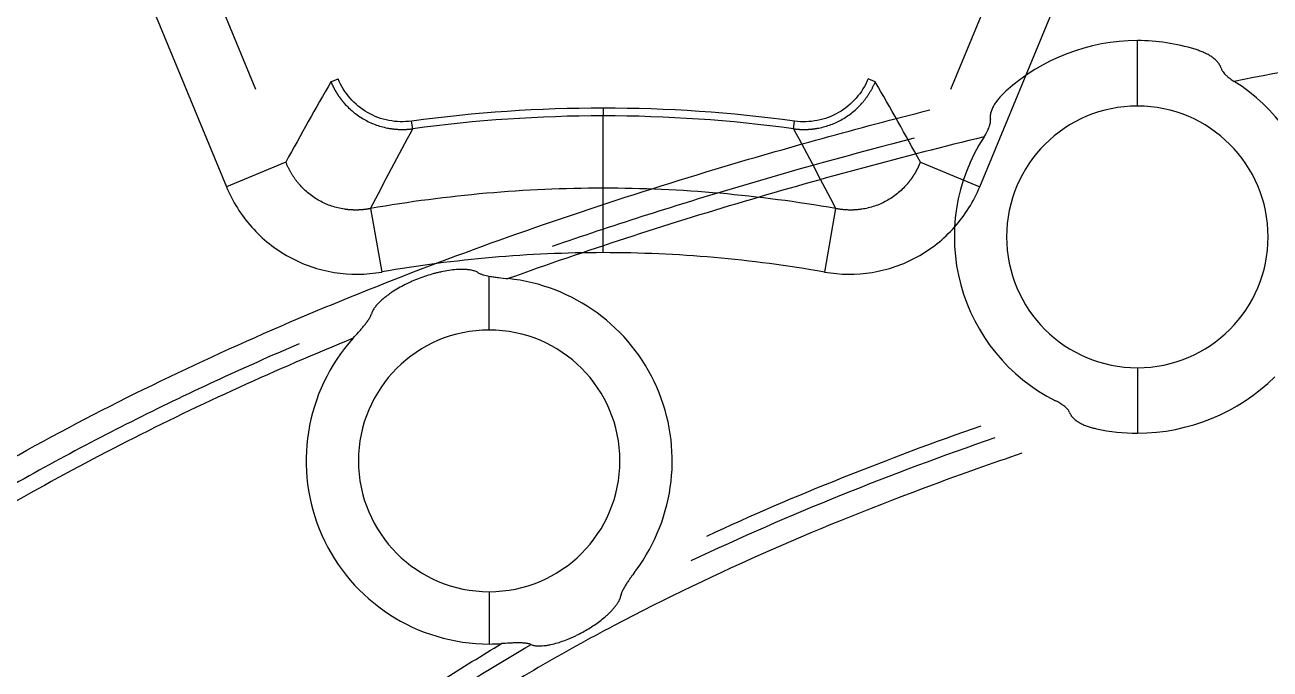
# Model space of a CAD drawing. Header units: millimetres. Extents: x 18 to 755, y 19 to 576.
# Drawn here: x 140.6 to 188.22, y 284.47 to 309.09 of the extents above; entities that cross this region are included whole.
import ezdxf

# ---------------------------------------------------------------- set-up
doc = ezdxf.new("R2010")
doc.units = ezdxf.units.MM
doc.layers.add('1', color=7, linetype='Continuous', true_color=0xffffff)

msp = doc.modelspace()

# ---------------------------------------------------------------- linework, layer by layer
at = {"layer": '1', "color": 7, "lineweight": -3}
for p, q in [((123.532, 362.716), (148.305, 302.907)), ((177.119, 302.907), (201.893, 362.715)), ((149.431, 306.621), (126.955, 360.887)), ((198.47, 360.885), (175.992, 306.621)), ((183.144, 305.989), (183.144, 308.489)), ((152.303, 306.917), (152.576, 307.03)), ((173.121, 306.916), (172.848, 307.03)), ((162.711, 305.908), (162.711, 305.612)), ((155.43, 305.12), (155.39, 305.413)), ((162.711, 302.846), (162.711, 305.612)), ((169.993, 305.12), (170.033, 305.412)), ((150.579, 303.849), (148.305, 302.907)), ((174.844, 303.849), (177.119, 302.907)), ((162.711, 300.384), (162.711, 302.846)), ((153.821, 302.07), (154.247, 299.646)), ((171.603, 302.07), (171.176, 299.645)), ((158.355, 297.429), (158.355, 299.487)), ((183.144, 295.989), (183.144, 293.489)), ((158.355, 287.429), (158.355, 285.429))]:
    msp.add_line(p, q, dxfattribs=at)
for centre, radius, start, end in [((162.711, 251.538), 136.863, 90, 270), ((162.711, 251.538), 136.863, 270, 90), ((162.711, 251.538), 129, 90, 270), ((162.711, 251.538), 129, 270, 90), ((162.711, 251.538), 95.586, 90, 270), ((162.711, 251.538), 95.586, 270, 90), ((162.711, 251.538), 94.686, 90, 270), ((162.711, 251.538), 94.686, 270, 90), ((162.711, 251.538), 94.086, 90, 270), ((162.711, 251.538), 94.086, 270, 90), ((162.711, 251.538), 80.914, 52.3649, 218.78955), ((162.711, 251.538), 80.314, 90, 218.78955), ((162.711, 251.538), 79.414, 90, 218.78955), ((183.144, 300.989), 7.5, 90, 132.0721), ((183.144, 300.989), 7.5, 72.8686, 90), ((183.144, 300.989), 7, 329.0415, 58.0414), ((162.711, 251.538), 54.37, 90, 97.738), ((162.711, 251.538), 54.37, 82.2601, 90), ((183.144, 300.989), 5, 90, 270), ((183.144, 300.989), 5, 270, 90), ((162.711, 251.538), 54.075, 90, 97.738), ((162.711, 251.538), 54.075, 82.2601, 90), ((183.144, 300.989), 7, 146.9115, 243.4431), ((162.711, 251.538), 51.309, 90, 99.9777), ((162.711, 251.538), 51.309, 80.0204, 90), ((162.711, 251.538), 80.914, 270, 38.78955), ((162.711, 251.538), 80.314, 270, 38.78955), ((162.711, 251.538), 79.414, 232.3649, 38.78955), ((162.711, 251.538), 48.847, 90, 99.9777), ((162.711, 251.538), 48.847, 80.0204, 90), ((158.355, 292.429), 7, 323.3766, 84.084), ((158.355, 292.429), 5, 90, 270), ((158.355, 292.429), 5, 270, 90), ((158.355, 292.429), 7, 137.9243, 270), ((183.144, 300.989), 7.5, 270, 314.5039), ((183.144, 300.989), 7.5, 257.958, 270), ((158.355, 292.429), 7, 270, 273.9082)]:
    msp.add_arc(centre, radius, start, end, dxfattribs=at)
for points, knots in [([(210.701, 310.563), (206.702, 310.125), (202.712, 309.608), (194.758, 308.403), (190.794, 307.714), (186.849, 306.928)], [0, 0, 0, 0, 0.5, 0.5, 1, 1, 1, 1]), ([(186.344, 307.439), (186.332, 307.482), (186.313, 307.525), (186.277, 307.587), (186.263, 307.607), (186.241, 307.638), (186.233, 307.648), (186.217, 307.667), (186.208, 307.677), (186.165, 307.725), (186.127, 307.761), (186.075, 307.803), (186.065, 307.811), (186.043, 307.828), (186.011, 307.852), (185.977, 307.875), (185.909, 307.919), (185.862, 307.946), (185.789, 307.984), (185.764, 307.996), (185.715, 308.02), (185.689, 308.031), (185.613, 308.064), (185.562, 308.085), (185.458, 308.123), (185.406, 308.14), (185.353, 308.156)], [0, 0, 0, 0, 0.125, 0.125, 0.1875, 0.1875, 0.21875, 0.21875, 0.25, 0.25, 0.375, 0.375, 0.40625, 0.40625, 0.4375, 0.5, 0.5, 0.625, 0.625, 0.6875, 0.6875, 0.75, 0.75, 0.875, 0.875, 1, 1, 1, 1]), ([(186.344, 307.439), (186.35, 307.414), (186.36, 307.389), (186.379, 307.352), (186.386, 307.34), (186.402, 307.315), (186.41, 307.303), (186.436, 307.267), (186.455, 307.244), (186.496, 307.199), (186.518, 307.177), (186.553, 307.145), (186.565, 307.135), (186.589, 307.114), (186.601, 307.104), (186.638, 307.074), (186.663, 307.055), (186.74, 306.998), (186.794, 306.962), (186.849, 306.928)], [0, 0, 0, 0, 0.125, 0.125, 0.1875, 0.1875, 0.25, 0.25, 0.375, 0.375, 0.5, 0.5, 0.5625, 0.5625, 0.625, 0.625, 0.75, 0.75, 1, 1, 1, 1]), ([(152.303, 306.917), (152.306, 306.909), (152.312, 306.893), (152.323, 306.87), (152.333, 306.847), (152.343, 306.824), (152.354, 306.801), (152.364, 306.779), (152.375, 306.756), (152.386, 306.734), (152.398, 306.711), (152.409, 306.689), (152.42, 306.667), (152.432, 306.645), (152.444, 306.624), (152.456, 306.602), (152.468, 306.581), (152.48, 306.559), (152.493, 306.538), (152.505, 306.517), (152.518, 306.496), (152.531, 306.476), (152.544, 306.455), (152.557, 306.435), (152.57, 306.415), (152.584, 306.395), (152.597, 306.375), (152.611, 306.355), (152.625, 306.336), (152.638, 306.317), (152.652, 306.297), (152.666, 306.279), (152.681, 306.26), (152.695, 306.241), (152.709, 306.223), (152.724, 306.204), (152.738, 306.186), (152.753, 306.168), (152.767, 306.151), (152.782, 306.133), (152.797, 306.116), (152.861, 306.043), (152.978, 305.92), (153.16, 305.758), (153.353, 305.613), (153.556, 305.485), (153.768, 305.373), (153.991, 305.279), (154.222, 305.203), (154.396, 305.161), (154.507, 305.14), (154.556, 305.132), (154.604, 305.124), (154.653, 305.118), (154.703, 305.112), (154.753, 305.107), (154.803, 305.102), (154.854, 305.099), (154.905, 305.096), (154.956, 305.094), (155.008, 305.093), (155.06, 305.093), (155.112, 305.094), (155.165, 305.096), (155.218, 305.099), (155.271, 305.103), (155.324, 305.107), (155.377, 305.113), (155.412, 305.118), (155.43, 305.12)], [0, 0, 0, 0, 0.00653, 0.013049, 0.019558, 0.026055, 0.032541, 0.039014, 0.045476, 0.051924, 0.05836, 0.064782, 0.071191, 0.077585, 0.083965, 0.09033, 0.09668, 0.103015, 0.109334, 0.115637, 0.121923, 0.128192, 0.134445, 0.14068, 0.146897, 0.153096, 0.159277, 0.165439, 0.171582, 0.177706, 0.18381, 0.189894, 0.195958, 0.202002, 0.208025, 0.214027, 0.220007, 0.225966, 0.231904, 0.237819, 0.243712, 0.249582, 0.312536, 0.375236, 0.437479, 0.499068, 0.560687, 0.622954, 0.68567, 0.748632, 0.761102, 0.773673, 0.786341, 0.799105, 0.811961, 0.824907, 0.837939, 0.851056, 0.864254, 0.87753, 0.890881, 0.904303, 0.917795, 0.931352, 0.944971, 0.958648, 0.972381, 0.986166, 1, 1, 1, 1]), ([(155.39, 305.413), (155.099, 305.373), (154.807, 305.381), (154.232, 305.492), (153.959, 305.594), (153.451, 305.886), (153.227, 306.071), (152.84, 306.512), (152.688, 306.758), (152.576, 307.03)], [0, 0, 0, 0, 0.25, 0.25, 0.5, 0.5, 0.75, 0.75, 1, 1, 1, 1]), ([(169.993, 305.12), (170.002, 305.118), (170.019, 305.116), (170.044, 305.113), (170.069, 305.11), (170.094, 305.108), (170.119, 305.105), (170.144, 305.103), (170.169, 305.101), (170.194, 305.1), (170.219, 305.098), (170.244, 305.097), (170.268, 305.096), (170.293, 305.095), (170.318, 305.094), (170.343, 305.094), (170.367, 305.093), (170.392, 305.093), (170.416, 305.093), (170.441, 305.094), (170.465, 305.094), (170.489, 305.095), (170.514, 305.096), (170.538, 305.097), (170.562, 305.098), (170.586, 305.1), (170.61, 305.101), (170.634, 305.103), (170.657, 305.105), (170.681, 305.107), (170.705, 305.11), (170.728, 305.112), (170.751, 305.115), (170.775, 305.118), (170.798, 305.121), (170.821, 305.125), (170.844, 305.128), (170.867, 305.132), (170.889, 305.135), (170.912, 305.139), (170.934, 305.143), (171.029, 305.161), (171.195, 305.201), (171.426, 305.276), (171.649, 305.37), (171.862, 305.481), (172.065, 305.608), (172.258, 305.753), (172.44, 305.914), (172.564, 306.044), (172.639, 306.13), (172.67, 306.167), (172.701, 306.205), (172.731, 306.244), (172.761, 306.284), (172.791, 306.324), (172.82, 306.366), (172.849, 306.408), (172.877, 306.451), (172.904, 306.494), (172.931, 306.539), (172.957, 306.584), (172.983, 306.629), (173.008, 306.676), (173.032, 306.723), (173.055, 306.77), (173.078, 306.818), (173.1, 306.867), (173.114, 306.9), (173.121, 306.916)], [0, 0, 0, 0, 0.006529, 0.013047, 0.019555, 0.026051, 0.032536, 0.039009, 0.045469, 0.051917, 0.058352, 0.064774, 0.071182, 0.077576, 0.083955, 0.09032, 0.09667, 0.103004, 0.109323, 0.115626, 0.121912, 0.128181, 0.134434, 0.140669, 0.146886, 0.153086, 0.159267, 0.165429, 0.171573, 0.177697, 0.183801, 0.189886, 0.195951, 0.201995, 0.208019, 0.214022, 0.220003, 0.225963, 0.231901, 0.237817, 0.243711, 0.249582, 0.312525, 0.375222, 0.437468, 0.499068, 0.560676, 0.622939, 0.685659, 0.748632, 0.7611, 0.773669, 0.786336, 0.799098, 0.811953, 0.824897, 0.837929, 0.851045, 0.864243, 0.877519, 0.89087, 0.904293, 0.917785, 0.931343, 0.944963, 0.958642, 0.972377, 0.986164, 1, 1, 1, 1]), ([(172.848, 307.03), (172.735, 306.758), (172.581, 306.509), (172.196, 306.069), (171.97, 305.884), (171.462, 305.593), (171.19, 305.492), (170.614, 305.38), (170.324, 305.373), (170.033, 305.412)], [0, 0, 0, 0, 0.25, 0.25, 0.5, 0.5, 0.75, 0.75, 1, 1, 1, 1]), ([(178.118, 306.556), (178.077, 306.519), (178.037, 306.481), (177.959, 306.404), (177.921, 306.364), (177.849, 306.282), (177.814, 306.24), (177.764, 306.175), (177.747, 306.152), (177.716, 306.108), (177.7, 306.085), (177.657, 306.016), (177.63, 305.969), (177.595, 305.897), (177.584, 305.872), (177.565, 305.823), (177.556, 305.799), (177.533, 305.725), (177.522, 305.676), (177.516, 305.615), (177.515, 305.603), (177.515, 305.579), (177.514, 305.544), (177.518, 305.51), (177.522, 305.487)], [0, 0, 0, 0, 0.125, 0.125, 0.25, 0.25, 0.375, 0.375, 0.4375, 0.4375, 0.5, 0.5, 0.625, 0.625, 0.6875, 0.6875, 0.75, 0.75, 0.875, 0.875, 0.90625, 0.90625, 0.9375, 1, 1, 1, 1]), ([(135.421, 289.691), (138.653, 291.787), (142.016, 293.643), (147.202, 296.169), (148.955, 296.967), (152.489, 298.481), (154.271, 299.198), (159.661, 301.243), (163.315, 302.468), (169.72, 304.391), (172.456, 305.144), (175.205, 305.84)], [0, 0, 0, 0, 0.267433, 0.267433, 0.40115, 0.40115, 0.534867, 0.534867, 0.8023, 0.8023, 1, 1, 1, 1]), ([(177.279, 304.811), (177.314, 304.865), (177.348, 304.92), (177.386, 304.99), (177.394, 305.004), (177.409, 305.033), (177.416, 305.047), (177.437, 305.09), (177.449, 305.118), (177.473, 305.176), (177.484, 305.204), (177.498, 305.248), (177.502, 305.262), (177.509, 305.292), (177.513, 305.306), (177.522, 305.35), (177.525, 305.379), (177.527, 305.42), (177.527, 305.434), (177.525, 305.461), (177.524, 305.474), (177.522, 305.487)], [0, 0, 0, 0, 0.25, 0.25, 0.3125, 0.3125, 0.375, 0.375, 0.5, 0.5, 0.625, 0.625, 0.6875, 0.6875, 0.75, 0.75, 0.875, 0.875, 0.9375, 0.9375, 1, 1, 1, 1]), ([(177.279, 304.811), (174.203, 304.059), (171.143, 303.238), (165.07, 301.44), (162.057, 300.462), (159.077, 299.392)], [0, 0, 0, 0, 0.5, 0.5, 1, 1, 1, 1]), ([(174.611, 304.76), (172.279, 304.159), (169.958, 303.517), (165.34, 302.142), (163.044, 301.408), (160.765, 300.622)], [0, 0, 0, 0, 0.499878, 0.499878, 1, 1, 1, 1]), ([(153.821, 302.07), (153.812, 302.069), (153.795, 302.065), (153.769, 302.061), (153.743, 302.056), (153.717, 302.052), (153.691, 302.048), (153.665, 302.044), (153.639, 302.04), (153.613, 302.037), (153.587, 302.034), (153.561, 302.031), (153.536, 302.028), (153.51, 302.026), (153.484, 302.024), (153.459, 302.022), (153.433, 302.02), (153.408, 302.019), (153.382, 302.017), (153.357, 302.016), (153.332, 302.015), (153.306, 302.015), (153.281, 302.014), (153.256, 302.014), (153.231, 302.014), (153.206, 302.014), (153.182, 302.015), (153.157, 302.016), (153.132, 302.016), (153.108, 302.017), (153.083, 302.019), (153.059, 302.02), (153.035, 302.022), (153.011, 302.024), (152.987, 302.026), (152.963, 302.028), (152.939, 302.03), (152.916, 302.033), (152.892, 302.036), (152.869, 302.039), (152.845, 302.042), (152.746, 302.056), (152.572, 302.09), (152.329, 302.16), (152.095, 302.25), (151.871, 302.361), (151.658, 302.49), (151.456, 302.639), (151.266, 302.806), (151.139, 302.942), (151.062, 303.031), (151.031, 303.07), (150.999, 303.109), (150.969, 303.149), (150.938, 303.19), (150.909, 303.232), (150.879, 303.275), (150.851, 303.319), (150.823, 303.363), (150.795, 303.408), (150.768, 303.454), (150.742, 303.501), (150.716, 303.549), (150.692, 303.597), (150.667, 303.646), (150.644, 303.696), (150.622, 303.747), (150.6, 303.798), (150.586, 303.832), (150.579, 303.849)], [0, 0, 0, 0, 0.006622, 0.013229, 0.019821, 0.026397, 0.032958, 0.039502, 0.04603, 0.052541, 0.059034, 0.06551, 0.071969, 0.078408, 0.08483, 0.091232, 0.097615, 0.103979, 0.110323, 0.116647, 0.12295, 0.129232, 0.135493, 0.141733, 0.147951, 0.154147, 0.160321, 0.166472, 0.1726, 0.178705, 0.184786, 0.190844, 0.196878, 0.202887, 0.208872, 0.214832, 0.220767, 0.226677, 0.232562, 0.23842, 0.244253, 0.250059, 0.313341, 0.376201, 0.438468, 0.499984, 0.561485, 0.623762, 0.686655, 0.749995, 0.762241, 0.774603, 0.787078, 0.799664, 0.81236, 0.825161, 0.838067, 0.851073, 0.864178, 0.877379, 0.890672, 0.904055, 0.917526, 0.93108, 0.944715, 0.958428, 0.972215, 0.986073, 1, 1, 1, 1]), ([(174.844, 303.849), (174.841, 303.841), (174.834, 303.824), (174.824, 303.8), (174.814, 303.776), (174.804, 303.751), (174.793, 303.727), (174.783, 303.703), (174.772, 303.679), (174.761, 303.656), (174.749, 303.632), (174.738, 303.609), (174.726, 303.586), (174.714, 303.563), (174.702, 303.54), (174.69, 303.517), (174.678, 303.495), (174.666, 303.473), (174.653, 303.451), (174.64, 303.429), (174.628, 303.407), (174.614, 303.385), (174.601, 303.364), (174.588, 303.343), (174.575, 303.321), (174.561, 303.301), (174.547, 303.28), (174.534, 303.259), (174.52, 303.239), (174.506, 303.219), (174.491, 303.199), (174.477, 303.179), (174.463, 303.16), (174.448, 303.141), (174.434, 303.122), (174.419, 303.103), (174.404, 303.084), (174.389, 303.065), (174.374, 303.047), (174.359, 303.029), (174.344, 303.011), (174.279, 302.935), (174.157, 302.806), (173.967, 302.638), (173.765, 302.49), (173.552, 302.36), (173.329, 302.25), (173.095, 302.16), (172.851, 302.089), (172.669, 302.054), (172.552, 302.038), (172.503, 302.032), (172.453, 302.027), (172.402, 302.022), (172.351, 302.019), (172.3, 302.016), (172.248, 302.015), (172.196, 302.014), (172.143, 302.014), (172.09, 302.015), (172.037, 302.017), (171.983, 302.02), (171.93, 302.024), (171.875, 302.029), (171.821, 302.035), (171.767, 302.042), (171.712, 302.05), (171.657, 302.06), (171.621, 302.067), (171.603, 302.07)], [0, 0, 0, 0, 0.006624, 0.013234, 0.019828, 0.026406, 0.032968, 0.039514, 0.046044, 0.052556, 0.059051, 0.065528, 0.071988, 0.078428, 0.084851, 0.091254, 0.097638, 0.104002, 0.110346, 0.11667, 0.122973, 0.129255, 0.135516, 0.141756, 0.147973, 0.154169, 0.160342, 0.166492, 0.17262, 0.178724, 0.184804, 0.190861, 0.196894, 0.202902, 0.208885, 0.214844, 0.220778, 0.226686, 0.232568, 0.238425, 0.244255, 0.250059, 0.313368, 0.376237, 0.438495, 0.499985, 0.561512, 0.623798, 0.686682, 0.749996, 0.762246, 0.774611, 0.78709, 0.79968, 0.812377, 0.825181, 0.838088, 0.851096, 0.864201, 0.877402, 0.890695, 0.904077, 0.917546, 0.931098, 0.944731, 0.95844, 0.972224, 0.986078, 1, 1, 1, 1]), ([(148.305, 302.907), (148.541, 302.338), (148.863, 301.822), (149.683, 300.902), (150.159, 300.523), (151.24, 299.929), (151.815, 299.732), (153.032, 299.534), (153.64, 299.539), (154.247, 299.646)], [0, 0, 0, 0, 0.25, 0.25, 0.5, 0.5, 0.75, 0.75, 1, 1, 1, 1]), ([(171.176, 299.645), (171.783, 299.538), (172.391, 299.533), (173.608, 299.731), (174.183, 299.929), (175.264, 300.523), (175.74, 300.901), (176.56, 301.822), (176.883, 302.337), (177.119, 302.907)], [0, 0, 0, 0, 0.25, 0.25, 0.5, 0.5, 0.75, 0.75, 1, 1, 1, 1]), ([(157.938, 299.617), (157.921, 299.629), (157.902, 299.64), (157.862, 299.659), (157.841, 299.668), (157.798, 299.683), (157.776, 299.69), (157.73, 299.703), (157.707, 299.708), (157.637, 299.723), (157.589, 299.729), (157.493, 299.739), (157.445, 299.743), (157.371, 299.745), (157.347, 299.745), (157.298, 299.746), (157.273, 299.745), (157.2, 299.744), (157.151, 299.741), (157.005, 299.731), (156.908, 299.72), (156.715, 299.691), (156.619, 299.674), (156.475, 299.643), (156.427, 299.632), (156.331, 299.609), (156.283, 299.596), (156.141, 299.558), (156.047, 299.529), (155.861, 299.468), (155.677, 299.403), (155.497, 299.329), (155.32, 299.25), (155.232, 299.209), (155.058, 299.121), (154.972, 299.075), (154.803, 298.978), (154.719, 298.926), (154.617, 298.858), (154.596, 298.845), (154.556, 298.817), (154.536, 298.802), (154.475, 298.759), (154.436, 298.73), (154.358, 298.669), (154.32, 298.638), (154.246, 298.575), (154.21, 298.542), (154.157, 298.491), (154.139, 298.474), (154.106, 298.439), (154.089, 298.421), (154.04, 298.367), (154.01, 298.33), (153.967, 298.273), (153.954, 298.253), (153.928, 298.214), (153.916, 298.194), (153.895, 298.154), (153.885, 298.133), (153.873, 298.102), (153.869, 298.092), (153.862, 298.071), (153.859, 298.061), (153.856, 298.05)], [0, 0, 0, 0, 0.015625, 0.015625, 0.03125, 0.03125, 0.046875, 0.046875, 0.0625, 0.0625, 0.09375, 0.09375, 0.125, 0.125, 0.140625, 0.140625, 0.15625, 0.15625, 0.1875, 0.1875, 0.25, 0.25, 0.3125, 0.3125, 0.34375, 0.34375, 0.375, 0.375, 0.4375, 0.4375, 0.5, 0.5625, 0.5625, 0.625, 0.625, 0.6875, 0.6875, 0.75, 0.75, 0.765625, 0.765625, 0.78125, 0.78125, 0.8125, 0.8125, 0.84375, 0.84375, 0.875, 0.875, 0.890625, 0.890625, 0.90625, 0.90625, 0.9375, 0.9375, 0.953125, 0.953125, 0.96875, 0.96875, 0.984375, 0.984375, 0.992187, 0.992187, 1, 1, 1, 1]), ([(157.938, 299.617), (157.952, 299.608), (157.967, 299.599), (157.998, 299.584), (158.014, 299.577), (158.047, 299.564), (158.064, 299.558), (158.099, 299.546), (158.117, 299.541), (158.17, 299.526), (158.207, 299.517), (158.28, 299.501), (158.318, 299.494), (158.355, 299.487)], [0, 0, 0, 0, 0.125, 0.125, 0.25, 0.25, 0.375, 0.375, 0.5, 0.5, 0.75, 0.75, 1, 1, 1, 1]), ([(158.355, 299.487), (158.414, 299.476), (158.474, 299.466), (158.593, 299.449), (158.654, 299.441), (158.834, 299.418), (158.955, 299.404), (159.077, 299.392)], [0, 0, 0, 0, 0.25, 0.25, 0.5, 0.5, 1, 1, 1, 1]), ([(153.159, 297.12), (153.226, 297.194), (153.293, 297.268), (153.391, 297.381), (153.423, 297.418), (153.487, 297.494), (153.519, 297.532), (153.582, 297.609), (153.613, 297.647), (153.657, 297.706), (153.672, 297.725), (153.701, 297.765), (153.715, 297.784), (153.742, 297.824), (153.756, 297.844), (153.781, 297.885), (153.793, 297.905), (153.81, 297.936), (153.815, 297.946), (153.825, 297.967), (153.83, 297.977), (153.844, 298.009), (153.851, 298.029), (153.856, 298.05)], [0, 0, 0, 0, 0.25, 0.25, 0.375, 0.375, 0.5, 0.5, 0.625, 0.625, 0.6875, 0.6875, 0.75, 0.75, 0.8125, 0.8125, 0.875, 0.875, 0.90625, 0.90625, 0.9375, 0.9375, 1, 1, 1, 1]), ([(153.159, 297.12), (150.222, 295.915), (147.326, 294.604), (141.667, 291.727), (138.902, 290.16), (136.237, 288.432)], [0, 0, 0, 0, 0.5, 0.5, 1, 1, 1, 1]), ([(151.085, 296.901), (148.919, 295.973), (146.778, 294.984), (142.561, 292.866), (140.485, 291.736), (138.457, 290.522)], [0, 0, 0, 0, 0.499733, 0.499733, 1, 1, 1, 1]), ([(180.553, 294.271), (180.544, 294.296), (180.532, 294.319), (180.51, 294.354), (180.502, 294.365), (180.485, 294.388), (180.476, 294.399), (180.448, 294.432), (180.427, 294.453), (180.383, 294.493), (180.36, 294.513), (180.323, 294.541), (180.31, 294.551), (180.285, 294.569), (180.272, 294.578), (180.233, 294.604), (180.207, 294.621), (180.126, 294.669), (180.071, 294.699), (180.014, 294.728)], [0, 0, 0, 0, 0.125, 0.125, 0.1875, 0.1875, 0.25, 0.25, 0.375, 0.375, 0.5, 0.5, 0.5625, 0.5625, 0.625, 0.625, 0.75, 0.75, 1, 1, 1, 1]), ([(180.553, 294.271), (180.568, 294.23), (180.589, 294.191), (180.63, 294.133), (180.645, 294.114), (180.669, 294.086), (180.678, 294.077), (180.695, 294.059), (180.704, 294.051), (180.75, 294.007), (180.79, 293.976), (180.844, 293.938), (180.855, 293.931), (180.877, 293.917), (180.911, 293.896), (180.945, 293.876), (181.015, 293.839), (181.064, 293.817), (181.138, 293.785), (181.163, 293.776), (181.214, 293.757), (181.239, 293.748), (181.316, 293.722), (181.368, 293.706), (181.473, 293.678), (181.526, 293.666), (181.579, 293.654)], [0, 0, 0, 0, 0.125, 0.125, 0.1875, 0.1875, 0.21875, 0.21875, 0.25, 0.25, 0.375, 0.375, 0.40625, 0.40625, 0.4375, 0.5, 0.5, 0.625, 0.625, 0.6875, 0.6875, 0.75, 0.75, 0.875, 0.875, 1, 1, 1, 1]), ([(166.676, 289.555), (168.387, 290.347), (170.121, 291.09), (173.623, 292.491), (175.39, 293.149), (177.171, 293.77)], [0, 0, 0, 0, 0.499988, 0.499988, 1, 1, 1, 1]), ([(166.082, 288.615), (167.969, 289.51), (169.885, 290.343), (173.765, 291.907), (175.728, 292.637), (177.707, 293.322)], [0, 0, 0, 0, 0.499688, 0.499688, 1, 1, 1, 1]), ([(178.728, 292.72), (177.579, 292.33), (176.436, 291.925), (173.221, 290.733), (171.16, 289.906), (167.1, 288.125), (165.1, 287.171), (161.173, 285.103), (159.253, 283.992), (157.391, 282.784)], [0, 0, 0, 0, 0.154453, 0.154453, 0.436302, 0.436302, 0.718151, 0.718151, 1, 1, 1, 1]), ([(163.973, 288.253), (163.915, 288.175), (163.858, 288.097), (163.774, 287.979), (163.746, 287.939), (163.691, 287.859), (163.664, 287.819), (163.612, 287.739), (163.586, 287.699), (163.536, 287.617), (163.512, 287.577), (163.479, 287.515), (163.468, 287.494), (163.448, 287.452), (163.438, 287.431), (163.421, 287.389), (163.413, 287.368), (163.401, 287.327), (163.396, 287.306), (163.393, 287.285)], [0, 0, 0, 0, 0.25, 0.25, 0.375, 0.375, 0.5, 0.5, 0.625, 0.625, 0.75, 0.75, 0.8125, 0.8125, 0.875, 0.875, 0.9375, 0.9375, 1, 1, 1, 1]), ([(159.956, 285.409), (159.973, 285.401), (159.991, 285.394), (160.029, 285.382), (160.048, 285.377), (160.088, 285.369), (160.109, 285.366), (160.14, 285.362), (160.15, 285.361), (160.171, 285.359), (160.182, 285.358), (160.235, 285.355), (160.278, 285.354), (160.363, 285.357), (160.407, 285.361), (160.472, 285.368), (160.494, 285.37), (160.537, 285.376), (160.559, 285.38), (160.623, 285.39), (160.666, 285.399), (160.794, 285.426), (160.879, 285.448), (161.046, 285.498), (161.129, 285.525), (161.294, 285.585), (161.376, 285.617), (161.497, 285.669), (161.538, 285.687), (161.618, 285.724), (161.657, 285.742), (161.776, 285.8), (161.931, 285.88), (162.082, 285.967), (162.231, 286.058), (162.304, 286.105), (162.448, 286.202), (162.518, 286.253), (162.657, 286.358), (162.725, 286.413), (162.825, 286.499), (162.857, 286.528), (162.906, 286.573), (162.922, 286.588), (162.954, 286.618), (162.969, 286.634), (163.016, 286.681), (163.047, 286.713), (163.106, 286.778), (163.134, 286.811), (163.175, 286.862), (163.189, 286.879), (163.215, 286.914), (163.228, 286.931), (163.265, 286.985), (163.288, 287.021), (163.319, 287.076), (163.328, 287.095), (163.342, 287.123), (163.346, 287.132), (163.355, 287.151), (163.359, 287.161), (163.37, 287.19), (163.376, 287.209), (163.386, 287.247), (163.39, 287.266), (163.393, 287.285)], [0, 0, 0, 0, 0.015625, 0.015625, 0.03125, 0.03125, 0.046875, 0.046875, 0.054687, 0.054687, 0.0625, 0.0625, 0.09375, 0.09375, 0.125, 0.125, 0.140625, 0.140625, 0.15625, 0.15625, 0.1875, 0.1875, 0.25, 0.25, 0.3125, 0.3125, 0.375, 0.375, 0.40625, 0.40625, 0.4375, 0.4375, 0.5, 0.5625, 0.5625, 0.625, 0.625, 0.6875, 0.6875, 0.75, 0.75, 0.78125, 0.78125, 0.796875, 0.796875, 0.8125, 0.8125, 0.84375, 0.84375, 0.875, 0.875, 0.890625, 0.890625, 0.90625, 0.90625, 0.9375, 0.9375, 0.953125, 0.953125, 0.960937, 0.960937, 0.96875, 0.96875, 0.984375, 0.984375, 1, 1, 1, 1]), ([(159.956, 285.409), (159.937, 285.418), (159.917, 285.425), (159.875, 285.437), (159.853, 285.442), (159.82, 285.448), (159.808, 285.45), (159.786, 285.454), (159.774, 285.455), (159.74, 285.459), (159.716, 285.462), (159.646, 285.467), (159.6, 285.469), (159.505, 285.471), (159.458, 285.471), (159.362, 285.471), (159.314, 285.469), (159.218, 285.466), (159.17, 285.465), (159.025, 285.458), (158.929, 285.452), (158.832, 285.445)], [0, 0, 0, 0, 0.0625, 0.0625, 0.125, 0.125, 0.15625, 0.15625, 0.1875, 0.1875, 0.25, 0.25, 0.375, 0.375, 0.5, 0.5, 0.625, 0.625, 0.75, 0.75, 1, 1, 1, 1])]:
    msp.add_open_spline(points, degree=3, knots=knots, dxfattribs=at)
for points in [[(152.303, 306.917), (151.723, 305.907), (151.148, 304.885), (150.579, 303.849)], [(174.844, 303.849), (174.276, 304.885), (173.701, 305.907), (173.121, 306.916)], [(153.821, 302.07), (154.35, 303.099), (154.886, 304.115), (155.43, 305.12)], [(169.993, 305.12), (170.537, 304.115), (171.074, 303.099), (171.603, 302.07)], [(156.574, 284.042), (157.318, 284.525), (158.071, 284.992), (158.832, 285.445)], [(156.901, 283.539), (157.904, 284.189), (158.923, 284.812), (159.956, 285.409)]]:
    msp.add_open_spline(points, degree=3, dxfattribs=at)

doc.saveas('drawing.dxf')
